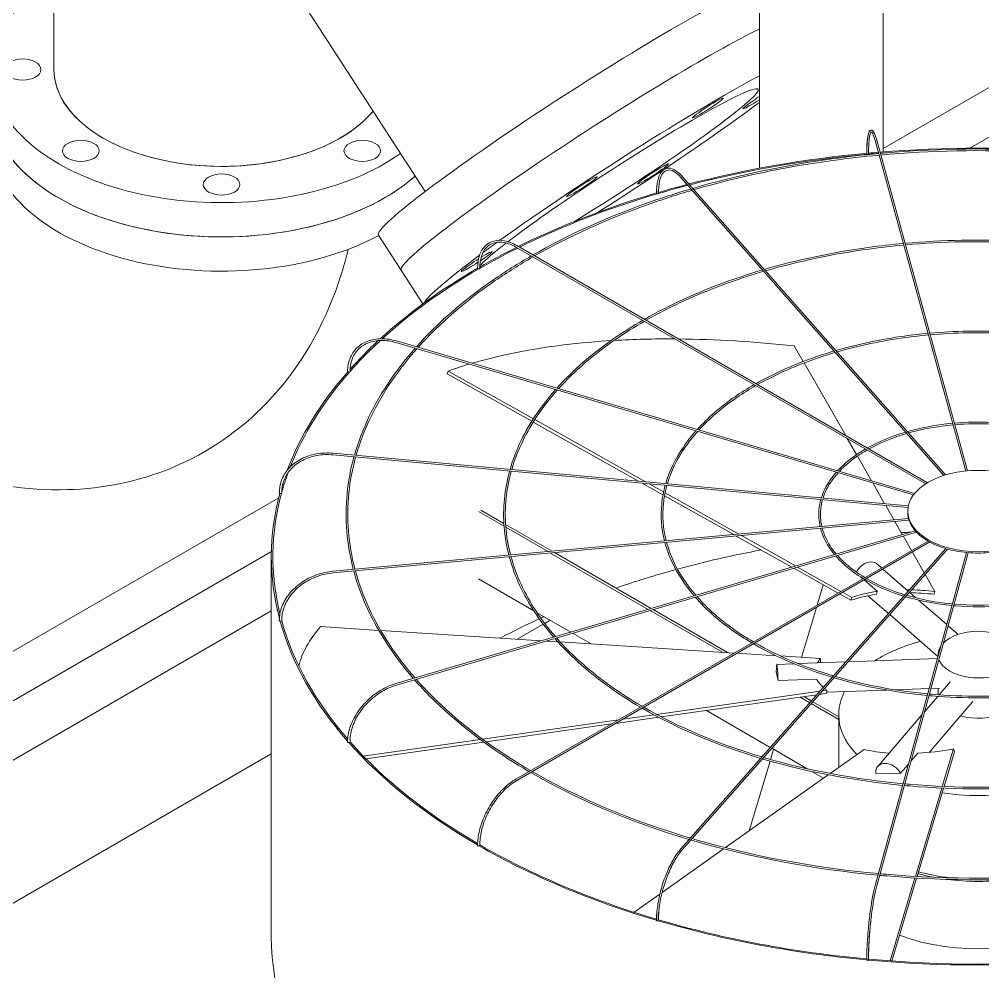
# Model space of a CAD drawing. Header units: millimetres. Extents: x -312439 to 477422, y -331570 to 212570.
# Drawn here: x 349259 to 350688, y 98938 to 100350 of the extents above; entities that cross this region are included whole.
import ezdxf

# ---------------------------------------------------------------- set-up
doc = ezdxf.new("R2010")
doc.units = ezdxf.units.MM

msp = doc.modelspace()

# ---------------------------------------------------------------- linework, layer by layer
at = {"color": 3, "linetype": 'Continuous', "lineweight": 0, "extrusion": (-1.11022e-16, 0.816497, 0.57735)}
for p, q in [((351662.785, 100806.561), (350540.181, 100158.425)), ((351651.91, 100726.76), (350668.294, 100158.869)), ((350528.108, 100170.091), (350662.464, 99680.333)), ((350530.471, 100170.739), (350664.938, 99680.57)), ((350630.063, 99673.672), (350240.113, 100115.529)), ((350632.627, 99674.468), (350241.95, 100117.15)), ((350603.264, 99661.363), (349995.212, 100012.422)), ((349996.437, 100014.543), (350605.628, 99662.827)), ((349817.326, 99870.738), (350584.951, 99644.922)), ((349818.017, 99873.087), (350586.587, 99646.994)), ((350421.41, 99842.742), (350408.199, 99865.802)), ((350484.374, 99732.833), (350422.642, 99840.591)), ((349893.576, 99824.186), (349894.812, 99828.473)), ((349894.812, 99828.473), (350021.136, 99757.67)), ((350018.809, 99753.995), (349893.576, 99824.186)), ((350023.276, 99756.471), (350187.697, 99664.315)), ((350177.081, 99665.286), (350020.948, 99752.796)), ((350500.538, 99704.618), (350486.796, 99728.606)), ((349723.899, 99704.267), (350576.753, 99626.279)), ((349724.122, 99706.706), (350577.21, 99628.697)), ((350522.8, 99665.758), (350501.759, 99702.486)), ((350213.435, 99644.91), (350182.325, 99662.347)), ((350192.941, 99661.376), (350214.328, 99649.389)), ((350542.197, 99631.899), (350524.559, 99662.687)), ((349643.456, 99640.701), (348679.242, 99084.012)), ((350318.4, 99586.079), (350215.694, 99643.644)), ((350216.566, 99648.135), (350326.038, 99586.777)), ((350556, 99607.806), (350543.684, 99629.303)), ((349939.68, 99620.497), (349977.739, 99598.524)), ((349977.468, 99602.68), (349943.144, 99622.497)), ((350576.343, 99618.944), (350576.343, 99620.944)), ((349723.899, 99531.716), (350577.557, 99609.777)), ((350578.28, 99607.383), (349724.122, 99529.276)), ((350048.906, 99561.435), (349980.009, 99601.213)), ((349980.311, 99597.039), (350042.925, 99560.889)), ((350568.384, 99586.188), (350557.339, 99605.469)), ((350587.506, 99591.813), (349817.326, 99365.245)), ((349818.017, 99362.895), (350589.345, 99589.8)), ((350404.318, 99537.923), (350322.173, 99583.964)), ((350329.811, 99584.663), (350410.144, 99539.637)), ((350582.034, 99562.362), (350569.636, 99584.003)), ((349995.212, 99223.561), (350606.55, 99576.517)), ((349996.437, 99221.439), (350609.027, 99575.118)), ((349632.581, 99560.9), (348607.415, 98969.02)), ((349632.501, 98990.52), (349632.501, 99553.409)), ((350046.603, 99558.765), (350191.26, 99475.247)), ((350195.85, 99476.597), (350052.584, 99559.312)), ((350632.769, 99565.377), (350240.113, 99120.453)), ((350635.372, 99564.625), (350241.95, 99118.833)), ((350663.506, 99559.451), (350528.108, 99065.892)), ((350665.985, 99559.228), (350530.471, 99065.244)), ((350600.957, 99529.33), (350583.251, 99560.237)), ((350529.983, 99543.052), (350537.422, 99536.606)), ((350473.015, 99499.42), (350407.305, 99536.249)), ((350413.132, 99537.963), (350477.391, 99501.947)), ((350539.381, 99534.908), (350577.062, 99502.254)), ((350616.681, 99501.883), (350602.243, 99527.086)), ((350021.935, 99473.007), (349939.68, 99520.497)), ((350442.159, 99481.605), (350451.228, 99511.631)), ((350506.785, 99523.2), (350509.751, 99520.629)), ((350511.709, 99518.932), (350531.439, 99501.835)), ((350492.251, 99488.638), (350475.5, 99498.027)), ((350479.877, 99500.553), (350493.487, 99492.925)), ((350578.913, 99500.65), (350588.493, 99492.348)), ((350615.446, 99497.596), (350616.681, 99501.883)), ((350492.251, 99488.638), (350493.487, 99492.925)), ((350517.398, 99495.45), (350547.804, 99469.102)), ((350592.515, 99488.863), (350634.226, 99452.717)), ((348683.626, 98925.02), (349632.501, 99472.853)), ((350076.519, 99441.493), (350026.674, 99470.271)), ((350194.19, 99473.556), (350301.538, 99411.578)), ((350309.326, 99411.082), (350198.779, 99474.906)), ((350418.748, 99404.102), (350441.124, 99478.18)), ((350046.009, 99459.108), (350037.947, 99454.453)), ((350549.655, 99467.497), (350621.259, 99405.447)), ((349791.845, 99444.088), (349705.684, 99449.584)), ((350033.043, 99428.704), (349794.788, 99443.9)), ((350035.81, 99453.219), (349997.297, 99430.984)), ((350106.821, 99423.998), (350079.448, 99439.802)), ((350636.278, 99450.939), (350651.214, 99437.995)), ((350057.421, 99427.149), (350040.176, 99428.249)), ((350318.946, 99410.468), (350060.941, 99426.924)), ((350380.98, 99406.511), (350323.357, 99410.187)), ((350447.092, 99402.295), (350387.623, 99406.088)), ((350413.525, 99394.896), (350484.642, 99397.532)), ((350447.187, 99397.627), (350447.092, 99402.295)), ((350488.019, 99397.657), (350620.468, 99402.566)), ((350621.373, 99408.083), (350621.373, 99405.866)), ((350384.136, 99369.803), (350381.504, 99382.81)), ((350382.096, 99393.731), (350407.573, 99394.676)), ((350441.365, 99371.924), (350384.136, 99369.803)), ((350622.906, 99348.572), (350639.252, 99367.644)), ((350203.945, 99319.517), (350446.185, 99353.956)), ((350449.921, 99354.487), (350456.575, 99355.433)), ((350456.67, 99350.766), (350456.575, 99355.433)), ((350456.64, 99352.249), (350545.536, 99355.543)), ((350557.794, 99355.998), (350608.206, 99357.866)), ((350610.772, 99357.961), (350623.692, 99358.44)), ((350621.373, 99358.354), (350621.373, 99348.684)), ((350441.461, 99348.604), (350210.932, 99315.83)), ((350416.708, 99345.085), (350431.049, 99336.805)), ((350433.387, 99339.455), (350422.267, 99345.875)), ((350456.67, 99350.766), (350445.197, 99349.135)), ((350601.271, 99323.328), (350620.926, 99346.261)), ((350372.585, 99270.559), (350277.726, 99325.326)), ((350433.213, 99335.556), (350474.095, 99311.952)), ((350474.095, 99315.952), (350435.552, 99338.206)), ((350607.982, 99263.214), (350672.824, 99338.871)), ((349945.746, 99282.81), (350147.52, 99311.496)), ((350206.779, 99315.24), (350143.264, 99306.21)), ((350154.019, 99312.42), (350199.855, 99318.936)), ((350474.095, 99241.084), (350474.095, 99318.846)), ((350531.893, 99242.378), (350597.535, 99318.969)), ((350136.764, 99305.286), (349951.132, 99278.895)), ((349768.91, 99257.669), (349942.284, 99282.318)), ((349947.637, 99278.398), (349772.942, 99253.562)), ((350372.999, 99252.645), (350377.546, 99267.695)), ((350427.359, 99238.936), (350374.749, 99269.31)), ((350511.68, 99267.706), (350461.187, 99231.94)), ((350627.719, 99212.746), (350644.357, 99268.232)), ((350645.688, 99264.04), (350644.357, 99268.232)), ((349632.501, 99260.853), (348867.223, 98819.02)), ((350581.242, 99250.318), (350591.195, 99261.931)), ((350645.688, 99264.04), (350630.274, 99212.637)), ((350341.039, 99146.836), (350372.291, 99250.299)), ((350565.762, 99232.256), (350577.506, 99245.959)), ((350458.415, 99229.977), (350305.954, 99121.983)), ((350451.437, 99225.034), (350434.374, 99234.886)), ((350528.935, 99232.11), (350565.762, 99232.256)), ((350587.733, 99079.4), (350626.993, 99210.326)), ((350629.548, 99210.215), (350590.277, 99079.255)), ((350303.326, 99120.122), (350212.205, 99055.578)), ((350550.154, 98954.078), (350587.01, 99076.988)), ((350589.554, 99076.842), (350552.687, 98953.895)), ((350208.88, 99053.223), (350170.642, 99026.138))]:
    msp.add_line(p, q, dxfattribs=at)
at = {"color": 7, "linetype": 'Continuous', "lineweight": 0, "extrusion": (-1.11022e-16, 0.816497, 0.57735)}
for p, q in [((350356.469, 100690.608), (350356.469, 100129.146)), ((350540.181, 100584.542), (350540.181, 100153.411))]:
    msp.add_line(p, q, dxfattribs=at)
at = {"color": 4, "linetype": 'Continuous', "lineweight": 0, "extrusion": (-1.11022e-16, 0.816497, 0.57735)}
for p, q in [((349860.602, 100094.532), (349521.933, 100618.202)), ((349310.146, 100495.927), (349310.146, 100275.479)), ((349857.396, 99928.086), (349791.501, 100029.977))]:
    msp.add_line(p, q, dxfattribs=at)
at = {"color": 4, "linetype": 'Continuous', "lineweight": 0}
for centre, major_axis, ratio, start_param, end_param in [((349558.769, 100275.479), (341.704, 0), 0.57735027, 2.38561113, 5.60107621), ((350078.429, 100215.54), (286.928, 185.563), 0.07116237, 0.20769007, 3.14159265), ((350112.131, 100163.429), (286.928, 185.563), 0.07116237, 0.50755993, 3.14159265), ((349558.769, 100275.479), (248.623, 0), 0.57735027, 3.14159265, 5.84008023), ((349558.769, 100275.479), (-248.623, 0), 0.57735027, 0, 0.78539816), ((350145.832, 100111.318), (286.928, 185.563), 0.07116237, 0.70159642, 2.17712737), ((350145.832, 100111.318), (-208.769, -135.015), 0.07116237, 1.21538405, 5.55617867), ((350145.832, 100111.318), (286.928, 185.563), 0.07116237, 4.5629585, 5.48960923), ((350354.544, 100231.818), (22.831, 14.765), 0.07116237, 2.52431455, 4.75069786), ((350354.544, 100231.818), (22.831, 14.765), 0.07116237, 1.44050779, 2.52431455), ((349558.769, 100224.679), (-341.704, 0), 0.57735027, 0, 2.35619449), ((349558.769, 100224.679), (341.704, 0), 0.57735027, 3.14159265, 5.70919437), ((349558.769, 100275.479), (-248.623, 0), 0.57735027, 0.78539816, 2.69848758), ((349558.769, 100173.879), (341.704, 0), 0.57735027, 3.14159265, 5.46269578), ((350145.832, 100111.318), (286.928, 185.563), 0.07116237, 2.19392802, 2.29271191), ((350145.832, 100111.318), (286.928, 185.563), 0.07116237, 2.31659623, 3.02135051), ((350145.832, 100111.318), (-208.769, -135.015), 0.07116237, 5.6659072, 6.01803851), ((349937.12, 99990.818), (22.831, 14.765), 0.07116237, 4.9089578, 7.51268852), ((349937.12, 99990.818), (22.831, 14.765), 0.07116237, 2.52431455, 4.74795498), ((349937.12, 99990.818), (22.831, 14.765), 0.07116237, 1.40406958, 2.52431455)]:
    msp.add_ellipse(centre, major_axis=major_axis, ratio=ratio, start_param=start_param, end_param=end_param, dxfattribs=at)
for centre, major_axis, ratio in [((349263.605, 100275.479), (27.189, 0), 0.57735027), ((350279.99, 100218.478), (22.831, 14.765), 0.07116237), ((349350.057, 100154.979), (27.189, 0), 0.57735027), ((349767.481, 100154.979), (27.189, 0), 0.57735027), ((350198.55, 100120.75), (22.831, 14.765), 0.07116237), ((349558.769, 100105.066), (27.189, 0), 0.57735027), ((350093.114, 100101.885), (22.831, 14.765), 0.07116237)]:
    msp.add_ellipse(centre, major_axis=major_axis, ratio=ratio, dxfattribs=at)
at = {"color": 3, "linetype": 'Continuous', "lineweight": 0}
for centre, major_axis, ratio, start_param, end_param in [((350681.269, 99553.409), (-1048.768, 0), 0.57735027, 4.57359934, 4.85199434), ((350681.269, 99553.409), (-1046.319, 0), 0.57735027, 4.79833842, 4.85195343), ((350681.269, 99553.409), (-1048.768, 0), 0.57735027, 4.87097639, 5.13416564), ((350681.269, 99553.409), (-1046.319, 0), 0.57735027, 4.87108521, 5.13404975), ((350516.868, 100150.861), (1.225, 0), 0.57735027, 3.14159265, 3.70729107), ((350517.06, 100150.163), (1.225, 0.004), 0.56474576, 3.29698969, 4.86778602), ((350517.06, 100150.163), (1.225, 0.004), 0.56474576, 4.86778602, 6.28318531), ((350681.269, 99553.409), (-1048.768, 0), 0.57735027, 4.85438672, 4.86842813), ((350681.269, 99553.409), (-1046.319, 0), 0.57735027, 4.85435141, 4.86879705), ((349558.769, 100224.679), (-341.704, 0), 0.57735027, 2.35619449, 2.56760171), ((350681.269, 99553.409), (-1048.768, 0), 0.57735027, 5.13694439, 5.18189128), ((350681.269, 99553.409), (-1046.319, 0), 0.57735027, 5.13683502, 5.18307763), ((350681.269, 99553.409), (-1048.768, 0), 0.57735027, 5.18510484, 5.42093263), ((350681.269, 99553.409), (-1046.319, 0), 0.57735027, 5.18527527, 5.42075236), ((350204.983, 100092.354), (1.225, 0), 0.57735027, 3.14159265, 4.134446), ((350205.539, 100091.724), (1.225, 0.01), 0.56597275, 3.60793822, 5.17873454), ((350205.539, 100091.724), (1.225, 0.01), 0.56597275, 5.17873454, 6.28318531), ((350681.269, 99553.409), (-1046.319, 0), 0.57735027, 5.42407254, 5.49730565), ((350681.269, 99553.409), (-1048.768, 0), 0.57735027, 5.42424502, 5.49496708), ((350145.832, 100111.318), (-208.769, -135.015), 0.07116237, 5.57496987, 5.6659072), ((350681.269, 99553.409), (-1048.768, 0), 0.57735027, 5.49938311, 5.72060344), ((350681.269, 99553.409), (-1046.319, 0), 0.57735027, 5.49937067, 5.71908805), ((349939.678, 99981.066), (1.225, 0), 0.57735027, 3.14159265, 4.45055499), ((349940.544, 99980.566), (1.225, 0.016), 0.56830663, 3.91933875, 5.49013508), ((349940.544, 99980.566), (1.225, 0.016), 0.56830663, 5.49013508, 6.28318531), ((350681.269, 99553.409), (-1046.319, 0), 0.57735027, 5.72402786, 5.81143896), ((350681.269, 99553.409), (-1048.768, 0), 0.57735027, 5.72583618, 5.80677108), ((350682.504, 99386.984), (-971.388, 279.904), 0.41303809, 5.42335715, 5.70815224), ((350682.504, 99386.984), (-971.388, 279.904), 0.41303809, 5.31032739, 5.41762277), ((350682.504, 99386.984), (-971.388, 279.904), 0.41303809, 5.11506512, 5.30461302), ((350681.269, 99553.409), (-1048.768, 0), 0.57735027, 5.81359811, 6.07011802), ((350681.269, 99553.409), (-1046.319, 0), 0.57735027, 5.81336511, 6.06128621), ((349746.922, 99827.892), (1.225, 0), 0.57735027, 3.14159265, 4.76471425), ((349748.013, 99827.571), (1.225, 0.021), 0.57151893, 4.23145457, 5.8022509), ((349748.013, 99827.571), (1.225, 0.021), 0.57151893, 5.8022509, 6.28318531), ((350682.504, 99386.984), (-971.388, 279.904), 0.41303809, 5.71506764, 5.76687966), ((350681.269, 99553.409), (-1046.319, 0), 0.57735027, 6.07532621, 6.12502314), ((350681.269, 99553.409), (-1048.768, 0), 0.57735027, 6.12772105, 6.43448057), ((350681.269, 99553.409), (-1046.319, 0), 0.57735027, 6.1272654, 6.42392093), ((349645.584, 99647.825), (1.225, 0), 0.57735027, 3.14159265, 5.07887352), ((349646.794, 99647.715), (1.225, 0.023), 0.57529521, 4.54449158, 6.11528791), ((349646.794, 99647.715), (1.225, 0.023), 0.57529521, 6.11528791, 6.28318531), ((350680.836, 99618.944), (-104.492, 0), 0.57735027, 0, 0.1535113), ((350680.836, 99618.944), (-104.492, 0), 0.57735027, 0.16064797, 0.46767057), ((350681.269, 98988.52), (1046.319, 0), 0.57735027, 1.66704137, 1.68043487), ((350680.836, 99618.944), (-104.492, 0), 0.57735027, 0.47480723, 0.78182983), ((350680.836, 99618.944), (-104.492, 0), 0.57735027, 0.7889665, 1.0959891), ((350681.269, 98988.52), (1046.319, 0), 0.57735027, 1.88378363, 2.01152702), ((350680.836, 99618.944), (-104.492, 0), 0.57735027, 1.10312576, 1.41014836), ((350680.836, 99618.944), (-104.492, 0), 0.57735027, 1.41728503, 1.72430763), ((350515.505, 99526.345), (-14.478, -16.707), 0.67950023, 3.14159265, 5.02860292), ((350681.269, 98988.52), (1046.319, 0), 0.57735027, 2.01409491, 2.11046953), ((350681.269, 99382.697), (-233.097, 67.167), 0.41303809, 5.53223376, 5.76687966), ((350682.504, 99386.984), (233.097, -67.167), 0.41303809, 2.38836611, 2.62528701), ((350682.504, 99386.984), (233.097, -67.167), 0.41303809, 2.14647482, 2.1667574), ((350681.269, 99382.697), (-233.097, 67.167), 0.41303809, 5.11506512, 5.27837519), ((350682.504, 99386.984), (233.097, -67.167), 0.41303809, 1.97347247, 2.1313259), ((349645.584, 99458.492), (1.225, 0), 0.57735027, 3.14159265, 5.39303278), ((350681.269, 99553.409), (-1048.768, 0), 0.57735027, 0.1585854, 0.46892864), ((349646.794, 99458.602), (1.225, 0.023), 0.57926583, 4.8585762, 6.28318531), ((350681.269, 99553.409), (-1046.319, 0), 0.57735027, 0.15790655, 0.46457773), ((350681.269, 98988.52), (1046.319, 0), 0.57735027, 2.24276735, 2.31574628), ((350681.269, 98988.52), (1046.319, 0), 0.57735027, 2.23436866, 2.24000128), ((350681.174, 99387.364), (-1010.701, -20.593), 0.30331876, 6.01219977, 6.20271663), ((350681.269, 99408.083), (-59.895, 0), 0.57735027, 3.69756416, 5.76575409), ((350681.269, 99318.846), (-207.174, 0), 0.57735027, 5.13902547, 5.54737639), ((350681.269, 99408.083), (-59.895, 0), 0.57735027, 5.91432374, 6.33788761), ((350681.174, 99387.364), (-242.531, -4.942), 0.30331876, 6.01219977, 6.09914028), ((350681.269, 99382.697), (-242.531, -4.942), 0.30331876, 6.01219977, 6.0333648), ((350681.269, 99408.083), (-59.895, 0), 0.57735027, 0.20327195, 0.78539816), ((350681.269, 99408.083), (-59.895, 0), 0.57735027, 0.78539816, 2.89978042), ((350382.915, 99371.639), (-0.819, 22.092), 0.05230802, 4.627231, 7.32191967), ((350681.174, 99387.364), (-242.531, -4.942), 0.30331876, 0.14390811, 0.31767721), ((350681.174, 99387.364), (-242.531, -4.942), 0.30331876, 0.34103276, 0.38082901), ((350681.269, 99318.846), (-207.174, 0), 0.57735027, 5.99169836, 6.79713651), ((350681.269, 99348.461), (-59.895, 0), 0.57735027, 1.1079301, 2.23846982), ((349746.922, 99278.425), (1.225, 0), 0.57735027, 3.14159265, 5.70719205), ((350681.269, 99553.409), (-1048.768, 0), 0.57735027, 0.4725868, 0.78374969), ((349748.013, 99278.746), (1.225, 0.021), 0.58304212, 5.17373692, 6.28318531), ((350681.269, 99553.409), (-1046.319, 0), 0.57735027, 0.47175253, 0.78145685), ((350679.938, 99386.889), (-231.216, -73.381), 0.44048996, 0.62708313, 0.83556185), ((350679.938, 99386.889), (-231.216, -73.381), 0.44048996, 1.04197677, 1.27889767), ((350548.679, 99227.991), (16.786, -14.386), 0.73180825, 1.0914656, 3.78615427), ((350681.269, 99318.846), (-207.174, 0), 0.57735027, 1.30817895, 1.9425337), ((349939.678, 99125.251), (1.225, 0), 0.57735027, 3.14159265, 6.02135132), ((350681.269, 99553.409), (-1048.768, 0), 0.57735027, 0.78656596, 1.09808088), ((349940.544, 99125.751), (1.225, 0.017), 0.58625442, 5.48989346, 6.28318531), ((350681.269, 99553.409), (-1046.319, 0), 0.57735027, 0.78587838, 1.09689941), ((350681.269, 99194.341), (-212.072, 0), 0.57735027, 1.13383327, 1.25213937), ((350681.269, 99194.341), (-207.174, 0), 0.57735027, 1.12739667, 1.36460952), ((350681.269, 99194.341), (-212.072, 0), 0.57735027, 1.3476903, 1.79509044), ((350204.983, 99013.963), (-1.225, 0), 0.57735027, 0, 3.14159265), ((350681.269, 99553.409), (-1048.768, 0), 0.57735027, 1.10054445, 1.41220862), ((350205.539, 99014.593), (-1.225, -0.011), 0.58858829, 2.66526492, 3.14159265), ((350681.269, 99553.409), (-1046.319, 0), 0.57735027, 1.10010535, 1.41183726), ((350681.269, 99094.341), (-212.072, 0), 0.57735027, 0.98594125, 2.34464399), ((350681.269, 98990.52), (-1048.768, 0), 0.57735027, 0, 3.14159265), ((350516.868, 98955.456), (-1.225, 0), 0.57735027, 0, 3.14159265), ((350681.269, 99553.409), (-1048.768, 0), 0.57735027, 1.41453598, 1.72626058), ((350517.06, 98956.154), (-1.225, -0.004), 0.58981528, 2.98275574, 3.14159265), ((350681.269, 99553.409), (-1046.319, 0), 0.57735027, 1.41438895, 1.72636573)]:
    msp.add_ellipse(centre, major_axis=major_axis, ratio=ratio, start_param=start_param, end_param=end_param, dxfattribs=at)
msp.add_ellipse((350680.836, 99620.944), major_axis=(-104.492, 0), ratio=0.57735027, dxfattribs=at)
for points, knots in [([(350515.643, 100150.861), (350515.643, 100157.675), (350515.85, 100163.741), (350516.661, 100173.815), (350517.258, 100177.811), (350518.865, 100183.498), (350519.767, 100185.559), (350522.908, 100186.02), (350523.901, 100185.43), (350526.106, 100183.089), (350527.335, 100180.471), (350529.253, 100174.945), (350529.863, 100172.955), (350530.471, 100170.739)], [4.71238898, 4.71238898, 4.71238898, 4.71238898, 5.02654825, 5.02654825, 5.34070751, 5.34070751, 5.65486678, 5.65486678, 5.82360284, 5.82360284, 6.1377621, 6.1377621, 6.28318531, 6.28318531, 6.28318531, 6.28318531]), ([(350528.108, 100170.091), (350526.835, 100174.731), (350525.559, 100178.297), (350523.334, 100182.619), (350522.337, 100183.218), (350522.231, 100183.218), (350521.412, 100182.624), (350520.003, 100177.966), (350519.426, 100174.566), (350518.584, 100165.593), (350518.335, 100159.873), (350518.283, 100152.321), (350518.281, 100151.253), (350518.284, 100150.166)], [0, 0, 0, 0, 0.31526689, 0.31526689, 0.60947257, 0.60947257, 0.92674061, 0.92674061, 1.22083726, 1.22083726, 1.53563039, 1.53563039, 1.5863402, 1.5863402, 1.5863402, 1.5863402]), ([(350517.17, 100175.402), (350517.134, 100175.159), (350517.098, 100174.912), (350516.491, 100170.565), (350516.114, 100165.352), (350515.861, 100156.403), (350515.825, 100153.362), (350515.835, 100150.162)], [7.384497053, 7.384497053, 7.384497053, 7.384497053, 7.403952931, 7.403952931, 7.721220971, 7.721220971, 7.869487909, 7.869487909, 7.869487909, 7.869487909]), ([(350825.846, 100151.22), (350804.601, 100153.142), (350783.242, 100154.641), (350686.541, 100159.485), (350610.476, 100157.972), (350535.825, 100151.22)], [3.771589677, 3.771589677, 3.771589677, 3.771589677, 3.840445898, 3.840445898, 4.082391957, 4.082391957, 4.082391957, 4.082391957]), ([(350825.188, 100148.82), (350804.396, 100150.695), (350783.495, 100152.165), (350687.243, 100157.036), (350611.154, 100155.553), (350536.484, 100148.82)], [3.7720633, 3.7720633, 3.7720633, 3.7720633, 3.839550132, 3.839550132, 4.081918334, 4.081918334, 4.081918334, 4.081918334]), ([(350533.347, 100150.994), (350510.05, 100148.85), (350486.893, 100146.198), (350392.525, 100133.233), (350323.115, 100118.553), (350257.61, 100099.405)], [4.085069591, 4.085069591, 4.085069591, 4.085069591, 4.160608173, 4.160608173, 4.395665913, 4.395665913, 4.395665913, 4.395665913]), ([(350534.005, 100148.595), (350510.974, 100146.481), (350488.08, 100143.871), (350394.093, 100131.028), (350324.798, 100116.43), (350259.401, 100097.376)], [4.084600117, 4.084600117, 4.084600117, 4.084600117, 4.159387709, 4.159387709, 4.39434399, 4.39434399, 4.39434399, 4.39434399]), ([(350203.758, 100092.354), (350203.758, 100099.215), (350204.36, 100105.41), (350206.746, 100115.911), (350208.524, 100120.223), (350213.247, 100126.562), (350216.242, 100128.585), (350222.802, 100129.724), (350226.24, 100129.031), (350233.492, 100125.35), (350237.35, 100122.206), (350241.446, 100117.716), (350241.698, 100117.435), (350241.95, 100117.15)], [4.71238898, 4.71238898, 4.71238898, 4.71238898, 5.02654825, 5.02654825, 5.34070751, 5.34070751, 5.65486678, 5.65486678, 5.94845155, 5.94845155, 6.26261081, 6.26261081, 6.28318531, 6.28318531, 6.28318531, 6.28318531]), ([(350240.113, 100115.529), (350236.457, 100119.672), (350232.825, 100122.734), (350226.094, 100126.422), (350223.031, 100127.047), (350217.666, 100126.107), (350215.278, 100124.532), (350211.17, 100118.938), (350209.504, 100114.919), (350207.296, 100104.908), (350206.736, 100098.945), (350206.761, 100092.119), (350206.762, 100091.927), (350206.764, 100091.734)], [0, 0, 0, 0, 0.31464476, 0.31464476, 0.6289116, 0.6289116, 0.94617964, 0.94617964, 1.26344768, 1.26344768, 1.5772832, 1.5772832, 1.5863402, 1.5863402, 1.5863402, 1.5863402]), ([(350255.015, 100098.643), (350232.198, 100091.922), (350209.858, 100084.66), (350127.467, 100055.247), (350071.152, 100029.604), (350020.574, 100000.608)], [4.398772282, 4.398772282, 4.398772282, 4.398772282, 4.480777933, 4.480777933, 4.708868502, 4.708868502, 4.708868502, 4.708868502]), ([(350256.804, 100096.616), (350234.083, 100089.945), (350211.835, 100082.737), (350129.679, 100053.51), (350073.494, 100028.014), (350023.029, 99999.19)], [4.39745622, 4.39745622, 4.39745622, 4.39745622, 4.479217897, 4.479217897, 4.707006068, 4.707006068, 4.707006068, 4.707006068]), ([(350204.351, 100095.772), (350204.329, 100094.955), (350204.315, 100094.128), (350204.309, 100092.771), (350204.31, 100092.247), (350204.314, 100091.721)], [7.8059806913, 7.8059806913, 7.8059806913, 7.8059806913, 7.8451401512, 7.8451401512, 7.8694167814, 7.8694167814, 7.8694167814, 7.8694167814]), ([(349938.453, 99981.066), (349938.453, 99987.967), (349939.398, 99994.347), (349943.132, 100005.461), (349945.925, 100010.196), (349953.119, 100017.476), (349957.512, 100020.02), (349967.382, 100022.625), (349972.848, 100022.693), (349984.306, 100020.418), (349990.302, 100018.066), (349996.331, 100014.604), (349996.384, 100014.574), (349996.437, 100014.543)], [3.14159265, 3.14159265, 3.14159265, 3.14159265, 3.45575192, 3.45575192, 3.76991118, 3.76991118, 4.08269654, 4.08269654, 4.39544819, 4.39544819, 4.70960746, 4.70960746, 4.71238898, 4.71238898, 4.71238898, 4.71238898]), ([(349995.212, 100012.422), (349989.462, 100015.742), (349983.737, 100017.983), (349972.939, 100020.123), (349967.874, 100020.024), (349958.87, 100017.57), (349954.924, 100015.221), (349948.434, 100008.447), (349945.891, 100004.014), (349942.511, 99993.425), (349941.679, 99987.276), (349941.768, 99980.583)], [1.57079633, 1.57079633, 1.57079633, 1.57079633, 1.88806437, 1.88806437, 2.20533241, 2.20533241, 2.52260045, 2.52260045, 2.83986849, 2.83986849, 3.15713653, 3.15713653, 3.15713653, 3.15713653]), ([(350569.914, 100017.699), (350552.454, 100016.089), (350535.1, 100014.098), (350464.548, 100004.397), (350412.69, 99993.441), (350363.728, 99979.161)], [4.085383912, 4.085383912, 4.085383912, 4.085383912, 4.160809561, 4.160809561, 4.394762921, 4.394762921, 4.394762921, 4.394762921]), ([(350570.572, 100015.3), (350553.378, 100013.72), (350536.286, 100011.772), (350466.117, 100002.192), (350414.373, 99991.317), (350365.52, 99977.131)], [4.084758769, 4.084758769, 4.084758769, 4.084758769, 4.159183124, 4.159183124, 4.392998475, 4.392998475, 4.392998475, 4.392998475]), ([(350789.279, 100017.925), (350773.431, 100019.353), (350757.498, 100020.468), (350685.183, 100024.084), (350628.262, 100022.959), (350572.392, 100017.925)], [3.772165081, 3.772165081, 3.772165081, 3.772165081, 3.840593344, 3.840593344, 4.081816553, 4.081816553, 4.081816553, 4.081816553]), ([(350788.621, 100015.525), (350773.226, 100016.906), (350757.75, 100017.992), (350685.884, 100021.635), (350628.94, 100020.54), (350573.05, 100015.525)], [3.772797592, 3.772797592, 3.772797592, 3.772797592, 3.839399606, 3.839399606, 4.081184042, 4.081184042, 4.081184042, 4.081184042]), ([(350018.121, 99999.196), (349998.586, 99987.914), (349979.914, 99976.132), (349917.83, 99933.299), (349879.353, 99899.853), (349847.682, 99864.361)], [4.712563603, 4.712563603, 4.712563603, 4.712563603, 4.800982872, 4.800982872, 5.022068239, 5.022068239, 5.022068239, 5.022068239]), ([(350020.571, 99997.781), (350001.081, 99986.566), (349982.45, 99974.855), (349920.408, 99932.222), (349881.942, 99898.917), (349850.284, 99863.595)], [4.710711416, 4.710711416, 4.710711416, 4.710711416, 4.799012884, 4.799012884, 5.020261931, 5.020261931, 5.020261931, 5.020261931]), ([(350361.133, 99978.4), (350343.98, 99973.346), (350327.186, 99967.884), (350265.623, 99945.894), (350223.614, 99926.785), (350185.847, 99905.187)], [4.398901247, 4.398901247, 4.398901247, 4.398901247, 4.481035777, 4.481035777, 4.70761983, 4.70761983, 4.70761983, 4.70761983]), ([(350362.922, 99976.373), (350345.864, 99971.369), (350329.162, 99965.961), (350267.835, 99944.157), (350225.957, 99925.195), (350188.304, 99903.769)], [4.397147207, 4.397147207, 4.397147207, 4.397147207, 4.478956818, 4.478956818, 4.705132161, 4.705132161, 4.705132161, 4.705132161]), ([(350183.392, 99903.776), (350168.669, 99895.273), (350154.598, 99886.391), (350108.239, 99854.386), (350079.572, 99829.503), (350055.922, 99803.102)], [4.712541759, 4.712541759, 4.712541759, 4.712541759, 4.801308866, 4.801308866, 5.020482203, 5.020482203, 5.020482203, 5.020482203]), ([(350185.843, 99902.361), (350171.163, 99893.925), (350157.134, 99885.114), (350110.818, 99853.31), (350082.164, 99828.567), (350058.526, 99802.336)], [4.710072273, 4.710072273, 4.710072273, 4.710072273, 4.798683598, 4.798683598, 5.018063384, 5.018063384, 5.018063384, 5.018063384]), ([(350606.469, 99884.449), (350594.851, 99883.373), (350583.303, 99882.045), (350536.56, 99875.605), (350502.242, 99868.37), (350469.815, 99858.953)], [4.086037534, 4.086037534, 4.086037534, 4.086037534, 4.161210359, 4.161210359, 4.393038284, 4.393038284, 4.393038284, 4.393038284]), ([(350607.127, 99882.049), (350595.775, 99881.004), (350584.489, 99879.718), (350538.129, 99873.4), (350503.926, 99866.246), (350471.607, 99856.922)], [4.08510236, 4.08510236, 4.08510236, 4.08510236, 4.158773218, 4.158773218, 4.390386282, 4.390386282, 4.390386282, 4.390386282]), ([(350752.725, 99884.674), (350742.269, 99885.609), (350731.758, 99886.341), (350683.821, 99888.73), (350646.04, 99887.992), (350608.947, 99884.674)], [3.773286698, 3.773286698, 3.773286698, 3.773286698, 3.840886477, 3.840886477, 4.080694936, 4.080694936, 4.080694936, 4.080694936]), ([(350752.066, 99882.274), (350742.063, 99883.163), (350732.011, 99883.865), (350684.522, 99886.281), (350646.718, 99885.572), (350609.605, 99882.274)], [3.774238416, 3.774238416, 3.774238416, 3.774238416, 3.839097695, 3.839097695, 4.079743218, 4.079743218, 4.079743218, 4.079743218]), ([(349745.697, 99827.892), (349745.697, 99834.822), (349746.895, 99841.42), (349751.597, 99853.297), (349755.101, 99858.572), (349764.064, 99867.239), (349769.517, 99870.63), (349781.801, 99875.194), (349788.628, 99876.37), (349802.98, 99876.421), (349810.504, 99875.297), (349818.017, 99873.087)], [4.71238898, 4.71238898, 4.71238898, 4.71238898, 5.02654825, 5.02654825, 5.34070751, 5.34070751, 5.65486678, 5.65486678, 5.96902604, 5.96902604, 6.28318531, 6.28318531, 6.28318531, 6.28318531]), ([(349817.326, 99870.738), (349810.063, 99872.874), (349802.814, 99873.941), (349789.077, 99873.849), (349782.592, 99872.69), (349771.024, 99868.29), (349765.942, 99865.052), (349757.644, 99856.819), (349754.428, 99851.825), (349750.168, 99840.533), (349749.126, 99834.236), (349749.238, 99827.592)], [0, 0, 0, 0, 0.31726804, 0.31726804, 0.63453608, 0.63453608, 0.95180412, 0.95180412, 1.26907216, 1.26907216, 1.5863402, 1.5863402, 1.5863402, 1.5863402]), ([(349845.885, 99862.336), (349832.397, 99847.064), (349820.164, 99831.419), (349784.608, 99779.51), (349766.656, 99742.004), (349755.807, 99703.809)], [5.026267439, 5.026267439, 5.026267439, 5.026267439, 5.121193451, 5.121193451, 5.33524268, 5.33524268, 5.33524268, 5.33524268]), ([(349848.48, 99861.573), (349835.095, 99846.482), (349822.945, 99831.03), (349787.259, 99779.294), (349769.193, 99741.772), (349758.289, 99703.582)], [5.024480731, 5.024480731, 5.024480731, 5.024480731, 5.118801023, 5.118801023, 5.334410373, 5.334410373, 5.334410373, 5.334410373]), ([(350467.218, 99858.193), (350455.741, 99854.808), (350444.503, 99851.15), (350403.763, 99836.581), (350376.047, 99823.998), (350351.082, 99809.789)], [4.399235311, 4.399235311, 4.399235311, 4.399235311, 4.481549286, 4.481549286, 4.705249353, 4.705249353, 4.705249353, 4.705249353]), ([(350469.007, 99856.166), (350457.625, 99852.831), (350446.48, 99849.227), (350405.976, 99834.844), (350378.393, 99822.407), (350353.543, 99808.368)], [4.396606667, 4.396606667, 4.396606667, 4.396606667, 4.478434088, 4.478434088, 4.701505316, 4.701505316, 4.701505316, 4.701505316]), ([(350054.121, 99801.078), (350043.926, 99789.539), (350034.683, 99777.716), (350008.153, 99738.939), (349994.778, 99711.079), (349986.62, 99682.703)], [5.026073872, 5.026073872, 5.026073872, 5.026073872, 5.121589201, 5.121589201, 5.333322518, 5.333322518, 5.333322518, 5.333322518]), ([(350056.717, 99800.315), (350046.623, 99788.957), (350037.464, 99777.327), (350010.806, 99738.724), (349997.317, 99710.847), (349989.104, 99682.475)], [5.023689806, 5.023689806, 5.023689806, 5.023689806, 5.118400985, 5.118400985, 5.332193335, 5.332193335, 5.332193335, 5.332193335]), ([(350348.624, 99808.38), (350338.726, 99802.662), (350329.269, 99796.689), (350298.631, 99775.509), (350279.766, 99759.176), (350264.132, 99741.852)], [4.712617693, 4.712617693, 4.712617693, 4.712617693, 4.801958432, 4.801958432, 5.017472679, 5.017472679, 5.017472679, 5.017472679]), ([(350351.076, 99806.964), (350341.221, 99801.314), (350331.805, 99795.412), (350301.214, 99774.433), (350282.362, 99758.24), (350266.742, 99741.084)], [4.708914423, 4.708914423, 4.708914423, 4.708914423, 4.798024648, 4.798024648, 5.013814843, 5.013814843, 5.013814843, 5.013814843]), ([(350716.17, 99751.422), (350711.107, 99751.865), (350706.019, 99752.213), (350682.46, 99753.375), (350663.818, 99753.025), (350645.502, 99751.422)], [3.776630452, 3.776630452, 3.776630452, 3.776630452, 3.841752063, 3.841752063, 4.077351182, 4.077351182, 4.077351182, 4.077351182]), ([(350262.326, 99739.83), (350255.435, 99732.035), (350249.193, 99724.045), (350231.688, 99698.4), (350222.886, 99680.17), (350217.426, 99661.597)], [5.025838542, 5.025838542, 5.025838542, 5.025838542, 5.122377625, 5.122377625, 5.329668134, 5.329668134, 5.329668134, 5.329668134]), ([(350264.923, 99739.066), (350258.133, 99731.453), (350251.975, 99723.656), (350234.345, 99698.185), (350225.43, 99679.938), (350219.913, 99661.37)], [5.022258505, 5.022258505, 5.022258505, 5.022258505, 5.117600339, 5.117600339, 5.327918781, 5.327918781, 5.327918781, 5.327918781]), ([(350643.023, 99751.198), (350637.248, 99750.656), (350631.507, 99749.991), (350608.572, 99746.815), (350591.794, 99743.299), (350575.903, 99738.743)], [4.08798608, 4.08798608, 4.08798608, 4.08798608, 4.162397179, 4.162397179, 4.387898946, 4.387898946, 4.387898946, 4.387898946]), ([(350643.681, 99748.799), (350638.171, 99748.289), (350632.693, 99747.664), (350610.142, 99744.608), (350593.481, 99741.172), (350577.699, 99736.708)], [4.086130867, 4.086130867, 4.086130867, 4.086130867, 4.157537531, 4.157537531, 4.382563309, 4.382563309, 4.382563309, 4.382563309]), ([(350715.511, 99749.021), (350710.902, 99749.419), (350706.272, 99749.737), (350683.162, 99750.925), (350664.497, 99750.604), (350646.16, 99749.021)], [3.778551419, 3.778551419, 3.778551419, 3.778551419, 3.838185012, 3.838185012, 4.075430215, 4.075430215, 4.075430215, 4.075430215]), ([(350573.304, 99737.986), (350567.502, 99736.271), (350561.822, 99734.417), (350541.903, 99727.269), (350528.48, 99721.21), (350516.322, 99714.388)], [4.400230759, 4.400230759, 4.400230759, 4.400230759, 4.483072665, 4.483072665, 4.698193224, 4.698193224, 4.698193224, 4.698193224]), ([(350575.093, 99735.959), (350569.386, 99734.294), (350563.799, 99732.494), (350544.12, 99725.53), (350530.834, 99719.615), (350518.794, 99712.96)], [4.394987895, 4.394987895, 4.394987895, 4.394987895, 4.476861237, 4.476861237, 4.690631098, 4.690631098, 4.690631098, 4.690631098]), ([(350513.856, 99712.983), (350508.784, 99710.052), (350503.941, 99706.986), (350489.022, 99696.633), (350479.96, 99688.848), (350472.353, 99680.598)], [4.712843699, 4.712843699, 4.712843699, 4.712843699, 4.803888031, 4.803888031, 5.008535494, 5.008535494, 5.008535494, 5.008535494]), ([(350516.309, 99711.567), (350511.28, 99708.703), (350506.478, 99705.709), (350491.613, 99695.556), (350482.57, 99687.91), (350474.98, 99679.826)], [4.705442937, 4.705442937, 4.705442937, 4.705442937, 4.796044704, 4.796044704, 5.001045495, 5.001045495, 5.001045495, 5.001045495]), ([(349644.36, 99647.825), (349644.36, 99654.77), (349645.691, 99661.6), (349650.886, 99674.343), (349654.749, 99680.253), (349664.606, 99690.567), (349670.598, 99694.97), (349684.116, 99701.853), (349691.639, 99704.332), (349707.485, 99707.139), (349715.805, 99707.467), (349724.122, 99706.706)], [4.71238898, 4.71238898, 4.71238898, 4.71238898, 5.02654825, 5.02654825, 5.34070751, 5.34070751, 5.65486678, 5.65486678, 5.96902604, 5.96902604, 6.28318531, 6.28318531, 6.28318531, 6.28318531]), ([(349723.899, 99704.267), (349715.838, 99705.004), (349707.782, 99704.675), (349692.489, 99701.922), (349685.255, 99699.499), (349672.332, 99692.817), (349666.645, 99688.559), (349657.37, 99678.645), (349653.783, 99672.991), (349649.046, 99660.84), (349647.895, 99654.344), (349648.019, 99647.738)], [0, 0, 0, 0, 0.31726804, 0.31726804, 0.63453608, 0.63453608, 0.95180412, 0.95180412, 1.26907216, 1.26907216, 1.5863402, 1.5863402, 1.5863402, 1.5863402]), ([(349755.135, 99701.411), (349750.138, 99683.309), (349746.73, 99665.058), (349741.246, 99609.278), (349744.322, 99571.578), (349754.089, 99534.476)], [5.339721085, 5.339721085, 5.339721085, 5.339721085, 5.441089183, 5.441089183, 5.648615479, 5.648615479, 5.648615479, 5.648615479]), ([(349757.614, 99701.184), (349752.696, 99683.463), (349749.315, 99665.602), (349743.636, 99609.984), (349746.682, 99572.049), (349756.563, 99534.703)], [5.338921526, 5.338921526, 5.338921526, 5.338921526, 5.438899176, 5.438899176, 5.64936187, 5.64936187, 5.64936187, 5.64936187]), ([(349985.944, 99680.305), (349982.149, 99666.599), (349979.568, 99652.778), (349975.497, 99611.102), (349977.736, 99583.124), (349984.88, 99555.581)], [5.339283406, 5.339283406, 5.339283406, 5.339283406, 5.441448905, 5.441448905, 5.646435094, 5.646435094, 5.646435094, 5.646435094]), ([(349988.423, 99680.078), (349984.709, 99666.752), (349982.153, 99653.322), (349977.887, 99611.808), (349980.096, 99583.595), (349987.352, 99555.807)], [5.33821232, 5.33821232, 5.33821232, 5.33821232, 5.438530423, 5.438530423, 5.647409525, 5.647409525, 5.647409525, 5.647409525]), ([(350470.53, 99678.581), (350466.943, 99674.531), (350463.703, 99670.375), (350455.219, 99657.86), (350450.997, 99649.259), (350448.25, 99640.49)], [5.025139852, 5.025139852, 5.025139852, 5.025139852, 5.124718569, 5.124718569, 5.318852702, 5.318852702, 5.318852702, 5.318852702]), ([(350473.131, 99677.816), (350469.645, 99673.948), (350466.487, 99669.985), (350457.887, 99657.647), (350453.554, 99649.029), (350450.747, 99640.261)], [5.01795641, 5.01795641, 5.01795641, 5.01795641, 5.115193837, 5.115193837, 5.315025269, 5.315025269, 5.315025269, 5.315025269]), ([(350216.74, 99659.2), (350214.155, 99649.905), (350212.404, 99640.529), (350209.745, 99612.957), (350211.152, 99594.685), (350215.688, 99576.687)], [5.33857876, 5.33857876, 5.33857876, 5.33857876, 5.442163387, 5.442163387, 5.64226325, 5.64226325, 5.64226325, 5.64226325]), ([(350219.22, 99658.973), (350216.715, 99650.058), (350214.99, 99641.073), (350212.138, 99613.663), (350213.515, 99595.156), (350218.158, 99576.912)], [5.336959594, 5.336959594, 5.336959594, 5.336959594, 5.437790201, 5.437790201, 5.643665153, 5.643665153, 5.643665153, 5.643665153]), ([(350447.538, 99638.095), (350446.161, 99633.211), (350445.24, 99628.28), (350443.991, 99614.814), (350444.575, 99606.247), (350446.521, 99597.795)], [5.336493801, 5.336493801, 5.336493801, 5.336493801, 5.444267704, 5.444267704, 5.629920419, 5.629920419, 5.629920419, 5.629920419]), ([(350450.02, 99637.868), (350448.724, 99633.364), (350447.829, 99628.824), (350446.392, 99615.518), (350446.943, 99606.716), (350448.983, 99598.02)], [5.333180829, 5.333180829, 5.333180829, 5.333180829, 5.43554784, 5.43554784, 5.632366847, 5.632366847, 5.632366847, 5.632366847]), ([(350447.112, 99595.389), (350448.459, 99590.234), (350450.313, 99585.126), (350456.44, 99572.005), (350461.499, 99564.122), (350467.747, 99556.583)], [5.647555853, 5.647555853, 5.647555853, 5.647555853, 5.761093974, 5.761093974, 5.943993783, 5.943993783, 5.943993783, 5.943993783]), ([(350449.585, 99595.615), (350450.858, 99590.843), (350452.579, 99586.107), (350458.572, 99573.153), (350463.791, 99565.07), (350470.309, 99557.336)], [5.650528691, 5.650528691, 5.650528691, 5.650528691, 5.758797505, 5.758797505, 5.950674573, 5.950674573, 5.950674573, 5.950674573]), ([(350216.312, 99574.284), (350218.943, 99564.458), (350222.505, 99554.72), (350234.977, 99527.951), (350245.894, 99511.245), (350259.509, 99495.324)], [5.651173142, 5.651173142, 5.651173142, 5.651173142, 5.760561648, 5.760561648, 5.95641101, 5.95641101, 5.95641101, 5.95641101]), ([(350218.788, 99574.51), (350221.342, 99565.067), (350224.771, 99555.7), (350237.106, 99529.102), (350248.187, 99512.196), (350262.087, 99496.083)], [5.65270674, 5.65270674, 5.65270674, 5.65270674, 5.759411073, 5.759411073, 5.959865306, 5.959865306, 5.959865306, 5.959865306]), ([(349987.992, 99553.406), (349991.827, 99539.293), (349996.963, 99525.294), (350015.641, 99485.052), (350032.589, 99459.323), (350053.877, 99434.833)], [5.653428737, 5.653428737, 5.653428737, 5.653428737, 5.759610075, 5.759610075, 5.96292207, 5.96292207, 5.96292207, 5.96292207]), ([(350469.477, 99554.538), (350473.682, 99549.672), (350478.386, 99544.955), (350491.457, 99533.483), (350500.445, 99526.972), (350510.372, 99520.989)], [5.960592691, 5.960592691, 5.960592691, 5.960592691, 6.079635734, 6.079635734, 6.26166654, 6.26166654, 6.26166654, 6.26166654]), ([(350472.063, 99555.299), (350476.025, 99550.794), (350480.431, 99546.413), (350493.322, 99535.115), (350502.558, 99528.476), (350512.8, 99522.39)], [5.967591178, 5.967591178, 5.967591178, 5.967591178, 6.080287214, 6.080287214, 6.268831801, 6.268831801, 6.268831801, 6.268831801]), ([(349985.515, 99553.179), (349989.428, 99538.684), (349994.697, 99524.314), (350013.513, 99483.9), (350030.295, 99458.371), (350051.294, 99434.073)], [5.652395762, 5.652395762, 5.652395762, 5.652395762, 5.760377777, 5.760377777, 5.960593901, 5.960593901, 5.960593901, 5.960593901]), ([(349644.36, 99458.492), (349644.36, 99465.436), (349645.69, 99472.492), (349650.865, 99486.131), (349654.708, 99492.713), (349664.517, 99504.771), (349670.482, 99510.245), (349683.95, 99519.566), (349691.452, 99523.412), (349707.269, 99529.107), (349715.581, 99530.955), (349723.899, 99531.716)], [4.71238898, 4.71238898, 4.71238898, 4.71238898, 5.02654825, 5.02654825, 5.34070751, 5.34070751, 5.65486678, 5.65486678, 5.96902604, 5.96902604, 6.28318531, 6.28318531, 6.28318531, 6.28318531]), ([(349724.122, 99529.276), (349716.061, 99528.539), (349707.997, 99526.736), (349692.675, 99521.175), (349685.42, 99517.42), (349672.447, 99508.339), (349666.731, 99503.016), (349657.409, 99491.345), (349653.803, 99485), (349649.046, 99471.93), (349647.895, 99465.207), (349648.019, 99458.626)], [0, 0, 0, 0, 0.31726804, 0.31726804, 0.63453608, 0.63453608, 0.95180412, 0.95180412, 1.26907216, 1.26907216, 1.5863402, 1.5863402, 1.5863402, 1.5863402]), ([(349754.731, 99532.075), (349759.924, 99512.925), (349766.895, 99493.94), (349792.054, 99439.882), (349814.715, 99405.518), (349843.116, 99372.832)], [5.653093793, 5.653093793, 5.653093793, 5.653093793, 5.7602846, 5.7602846, 5.96276906, 5.96276906, 5.96276906, 5.96276906]), ([(349757.207, 99532.302), (349762.323, 99513.534), (349769.161, 99494.92), (349794.181, 99441.034), (349817.009, 99406.47), (349845.702, 99373.593)], [5.653873117, 5.653873117, 5.653873117, 5.653873117, 5.75970856, 5.75970856, 5.964525032, 5.964525032, 5.964525032, 5.964525032]), ([(350531.439, 99501.835), (350531.348, 99501.642), (350531.26, 99501.449), (350530.606, 99499.978), (350530.145, 99498.708), (350529.795, 99497.492)], [52.47056241, 52.47056241, 52.47056241, 52.47056241, 52.72742849, 52.72742849, 54.42831534, 54.42831534, 54.42831534, 54.42831534]), ([(350261.269, 99493.289), (350269.401, 99483.976), (350278.459, 99474.937), (350304.987, 99451.665), (350324.017, 99438.032), (350345.121, 99425.581)], [5.964776177, 5.964776177, 5.964776177, 5.964776177, 6.079826485, 6.079826485, 6.272361792, 6.272361792, 6.272361792, 6.272361792]), ([(350263.859, 99494.051), (350271.746, 99485.098), (350280.505, 99476.396), (350306.851, 99453.298), (350326.133, 99439.538), (350347.56, 99426.989)], [5.968309678, 5.968309678, 5.968309678, 5.968309678, 6.080154143, 6.080154143, 6.276006003, 6.276006003, 6.276006003, 6.276006003]), ([(350573.048, 99494.005), (350573.744, 99493.799), (350574.441, 99493.594), (350596.163, 99487.31), (350618.758, 99483.059), (350641.936, 99480.821)], [0.310941688, 0.310941688, 0.310941688, 0.310941688, 0.320879059, 0.320879059, 0.619731391, 0.619731391, 0.619731391, 0.619731391]), ([(350574.837, 99496.032), (350575.041, 99495.972), (350575.246, 99495.912), (350596.55, 99489.722), (350619.274, 99485.445), (350642.594, 99483.219)], [0.316175386, 0.316175386, 0.316175386, 0.316175386, 0.319111449, 0.319111449, 0.621557717, 0.621557717, 0.621557717, 0.621557717]), ([(350645.071, 99482.99), (350645.54, 99482.948), (350646.01, 99482.907), (350669.688, 99480.883), (350693.415, 99480.924), (350716.601, 99482.99)], [0.632258371, 0.632258371, 0.632258371, 0.632258371, 0.638337859, 0.638337859, 0.938537956, 0.938537956, 0.938537956, 0.938537956]), ([(350644.412, 99480.59), (350645.289, 99480.511), (350646.166, 99480.435), (350670.295, 99478.418), (350694.047, 99478.496), (350717.259, 99480.59)], [0.630366287, 0.630366287, 0.630366287, 0.630366287, 0.641648359, 0.641648359, 0.94043004, 0.94043004, 0.94043004, 0.94043004]), ([(350053.063, 99432.04), (350065.121, 99418.28), (350078.532, 99404.921), (350118.515, 99369.848), (350147.592, 99349.095), (350179.883, 99330.18)], [5.966185363, 5.966185363, 5.966185363, 5.966185363, 6.079886296, 6.079886296, 6.275955277, 6.275955277, 6.275955277, 6.275955277]), ([(350055.654, 99432.802), (350067.466, 99419.402), (350080.577, 99406.379), (350120.379, 99371.482), (350149.709, 99350.602), (350182.325, 99331.59)], [5.968548703, 5.968548703, 5.968548703, 5.968548703, 6.080105077, 6.080105077, 6.278398486, 6.278398486, 6.278398486, 6.278398486]), ([(349844.89, 99370.801), (349860.865, 99352.607), (349878.617, 99334.94), (349932.053, 99288.068), (349971.192, 99260.188), (350014.687, 99234.805)], [5.966968174, 5.966968174, 5.966968174, 5.966968174, 6.07991547, 6.07991547, 6.277817313, 6.277817313, 6.277817313, 6.277817313]), ([(349847.482, 99371.563), (349863.21, 99353.729), (349880.663, 99336.398), (349933.917, 99289.703), (349973.31, 99261.696), (350017.132, 99236.216)], [5.968743918, 5.968743918, 5.968743918, 5.968743918, 6.080079672, 6.080079672, 6.279655045, 6.279655045, 6.279655045, 6.279655045]), ([(350466.963, 99373.798), (350468.064, 99373.473), (350469.167, 99373.15), (350512.757, 99360.525), (350558.484, 99351.977), (350605.381, 99347.569)], [0.312542317, 0.312542317, 0.312542317, 0.312542317, 0.320442121, 0.320442121, 0.624004657, 0.624004657, 0.624004657, 0.624004657]), ([(350468.751, 99375.825), (350469.361, 99375.646), (350469.972, 99375.467), (350513.143, 99362.937), (350559, 99354.363), (350606.039, 99349.967)], [0.315168655, 0.315168655, 0.315168655, 0.315168655, 0.319555491, 0.319555491, 0.624932564, 0.624932564, 0.624932564, 0.624932564]), ([(349745.697, 99278.425), (349745.697, 99285.354), (349746.894, 99292.612), (349751.543, 99307.092), (349754.995, 99314.312), (349763.812, 99328.027), (349769.176, 99334.52), (349781.299, 99346.157), (349788.056, 99351.3), (349802.314, 99359.739), (349809.813, 99363.035), (349817.326, 99365.245)], [4.71238898, 4.71238898, 4.71238898, 4.71238898, 5.02654825, 5.02654825, 5.34070751, 5.34070751, 5.65486678, 5.65486678, 5.96902604, 5.96902604, 6.28318531, 6.28318531, 6.28318531, 6.28318531]), ([(349818.017, 99362.895), (349810.754, 99360.759), (349803.48, 99357.554), (349789.647, 99349.322), (349783.091, 99344.297), (349771.359, 99332.933), (349766.186, 99326.596), (349757.745, 99313.253), (349754.477, 99306.25), (349750.167, 99292.293), (349749.126, 99285.341), (349749.238, 99278.767)], [6.28318531, 6.28318531, 6.28318531, 6.28318531, 6.60045335, 6.60045335, 6.91772139, 6.91772139, 7.23498943, 7.23498943, 7.55225747, 7.55225747, 7.86952551, 7.86952551, 7.86952551, 7.86952551]), ([(350607.858, 99347.34), (350609.633, 99347.178), (350611.41, 99347.023), (350659.751, 99342.96), (350707.331, 99343.117), (350753.814, 99347.34)], [0.629347255, 0.629347255, 0.629347255, 0.629347255, 0.640828535, 0.640828535, 0.941449071, 0.941449071, 0.941449071, 0.941449071]), ([(350608.516, 99349.74), (350609.885, 99349.616), (350611.254, 99349.496), (350659.143, 99345.424), (350706.699, 99345.546), (350753.155, 99349.74)], [0.630291706, 0.630291706, 0.630291706, 0.630291706, 0.639167998, 0.639167998, 0.940504621, 0.940504621, 0.940504621, 0.940504621]), ([(350360.877, 99253.591), (350362.384, 99253.147), (350363.893, 99252.705), (350429.351, 99233.74), (350498.209, 99220.895), (350568.826, 99214.318)], [0.313079474, 0.313079474, 0.313079474, 0.313079474, 0.320295327, 0.320295327, 0.625438072, 0.625438072, 0.625438072, 0.625438072]), ([(350362.666, 99255.618), (350363.681, 99255.32), (350364.698, 99255.023), (350429.736, 99236.152), (350498.726, 99223.281), (350569.484, 99216.716)], [0.314832487, 0.314832487, 0.314832487, 0.314832487, 0.319703609, 0.319703609, 0.626059979, 0.626059979, 0.626059979, 0.626059979]), ([(349938.453, 99125.251), (349938.453, 99132.151), (349939.398, 99139.571), (349943.072, 99154.749), (349945.801, 99162.506), (349952.776, 99177.619), (349957.022, 99184.972), (349966.622, 99198.569), (349971.975, 99204.811), (349983.283, 99215.582), (349989.236, 99220.11), (349995.212, 99223.561)], [0, 0, 0, 0, 0.31415927, 0.31415927, 0.62831853, 0.62831853, 0.9424778, 0.9424778, 1.25663706, 1.25663706, 1.57079633, 1.57079633, 1.57079633, 1.57079633]), ([(349996.437, 99221.439), (349990.687, 99218.12), (349984.916, 99213.724), (349973.93, 99203.217), (349968.718, 99197.107), (349959.388, 99183.789), (349955.271, 99176.584), (349948.549, 99161.807), (349945.945, 99154.239), (349942.51, 99139.51), (349941.679, 99132.352), (349941.768, 99125.767)], [4.71238898, 4.71238898, 4.71238898, 4.71238898, 5.02965702, 5.02965702, 5.34692506, 5.34692506, 5.6641931, 5.6641931, 5.98146114, 5.98146114, 6.29872918, 6.29872918, 6.29872918, 6.29872918]), ([(350571.303, 99214.089), (350573.977, 99213.846), (350576.654, 99213.611), (350649.207, 99207.501), (350720.616, 99207.739), (350790.368, 99214.089)], [0.629005431, 0.629005431, 0.629005431, 0.629005431, 0.64055333, 0.64055333, 0.941790896, 0.941790896, 0.941790896, 0.941790896]), ([(350571.962, 99216.489), (350574.229, 99216.284), (350576.498, 99216.084), (350648.599, 99209.965), (350719.983, 99210.167), (350789.71, 99216.489)], [0.629634706, 0.629634706, 0.629634706, 0.629634706, 0.639445125, 0.639445125, 0.941161621, 0.941161621, 0.941161621, 0.941161621]), ([(350254.824, 99133.42), (350256.725, 99132.86), (350258.63, 99132.303), (350345.948, 99107), (350437.943, 99089.858), (350532.284, 99081.112)], [0.313387228, 0.313387228, 0.313387228, 0.313387228, 0.320221713, 0.320221713, 0.626169744, 0.626169744, 0.626169744, 0.626169744]), ([(350256.613, 99135.447), (350258.023, 99135.033), (350259.435, 99134.621), (350346.334, 99109.412), (350438.459, 99092.244), (350532.942, 99083.511)], [0.314702857, 0.314702857, 0.314702857, 0.314702857, 0.319777688, 0.319777688, 0.626637437, 0.626637437, 0.626637437, 0.626637437]), ([(350203.758, 99013.963), (350203.758, 99020.824), (350204.362, 99028.347), (350206.711, 99044.01), (350208.456, 99052.146), (350212.919, 99068.252), (350215.636, 99076.218), (350221.783, 99091.214), (350225.211, 99098.242), (350232.456, 99110.686), (350236.271, 99116.1), (350240.113, 99120.453)], [4.71238898, 4.71238898, 4.71238898, 4.71238898, 5.02654825, 5.02654825, 5.34070751, 5.34070751, 5.65486678, 5.65486678, 5.96902604, 5.96902604, 6.28318531, 6.28318531, 6.28318531, 6.28318531]), ([(350241.95, 99118.833), (350238.294, 99114.69), (350234.612, 99109.473), (350227.569, 99097.37), (350224.211, 99090.473), (350218.192, 99075.731), (350215.533, 99067.888), (350211.185, 99052.05), (350209.497, 99044.057), (350207.262, 99028.731), (350206.715, 99021.401), (350206.763, 99014.719), (350206.763, 99014.662), (350206.764, 99014.604)], [0, 0, 0, 0, 0.31464476, 0.31464476, 0.63176735, 0.63176735, 0.94903539, 0.94903539, 1.26630343, 1.26630343, 1.58357147, 1.58357147, 1.5863402, 1.5863402, 1.5863402, 1.5863402]), ([(350535.419, 99083.284), (350538.581, 99082.996), (350541.746, 99082.718), (350638.051, 99074.553), (350733.259, 99074.835), (350826.252, 99083.284)], [0.62931922, 0.62931922, 0.62931922, 0.62931922, 0.639583767, 0.639583767, 0.941477106, 0.941477106, 0.941477106, 0.941477106]), ([(350534.761, 99080.884), (350538.33, 99080.559), (350541.901, 99080.245), (350638.659, 99072.089), (350733.892, 99072.407), (350826.91, 99080.884)], [0.628847379, 0.628847379, 0.628847379, 0.628847379, 0.640415364, 0.640415364, 0.941948948, 0.941948948, 0.941948948, 0.941948948]), ([(350515.643, 98955.456), (350515.643, 98962.27), (350515.85, 98969.828), (350516.656, 98985.709), (350517.255, 98994.028), (350518.787, 99010.62), (350519.72, 99018.89), (350521.829, 99034.579), (350523.006, 99041.996), (350525.489, 99055.26), (350526.795, 99061.105), (350528.108, 99065.892)], [4.71238898, 4.71238898, 4.71238898, 4.71238898, 5.02654825, 5.02654825, 5.34070751, 5.34070751, 5.65486678, 5.65486678, 5.96902604, 5.96902604, 6.28318531, 6.28318531, 6.28318531, 6.28318531]), ([(350530.471, 99065.244), (350529.198, 99060.604), (350527.918, 99054.882), (350525.476, 99041.82), (350524.313, 99034.472), (350522.232, 99018.919), (350521.313, 99010.717), (350519.81, 98994.281), (350519.227, 98986.049), (350518.455, 98970.381), (350518.267, 98962.946), (350518.284, 98956.242), (350518.284, 98956.2), (350518.284, 98956.158)], [0, 0, 0, 0, 0.31526689, 0.31526689, 0.63253493, 0.63253493, 0.94980297, 0.94980297, 1.26707101, 1.26707101, 1.58433905, 1.58433905, 1.5863402, 1.5863402, 1.5863402, 1.5863402]), ([(350518.093, 98955.456), (350518.093, 98962.221), (350518.298, 98969.74), (350519.1, 98985.549), (350519.697, 98993.835), (350520.958, 99007.495), (350521.527, 99012.88), (350522.154, 99018.141)], [4.71238898, 4.71238898, 4.71238898, 4.71238898, 5.026548246, 5.026548246, 5.340707511, 5.340707511, 5.545847126, 5.545847126, 5.545847126, 5.545847126])]:
    msp.add_open_spline(points, degree=3, knots=knots, dxfattribs=at)
at = {"color": 5, "linetype": 'Continuous', "lineweight": 0}
msp.add_open_spline([(349746.485, 100009.031), (349742.594, 99992.978), (349738.037, 99977.074), (349710.676, 99895.636), (349675.476, 99832.689), (349586.378, 99740.444), (349538.52, 99707.414), (349436.23, 99664.707), (349382.641, 99654.125), (349269.052, 99651.018), (349209.387, 99661.181), (349106.112, 99694.448), (349061.365, 99714.942), (349018.45, 99739.719)], degree=3, knots=[0.2407371, 0.2407371, 0.2407371, 0.2407371, 0.31415927, 0.31415927, 0.62139477, 0.62139477, 0.85961709, 0.85961709, 1.08837512, 1.08837512, 1.35326625, 1.35326625, 1.57079633, 1.57079633, 1.57079633, 1.57079633], dxfattribs=at)
at = {"color": 3, "linetype": 'Continuous', "lineweight": 0}
for points in [[(350512.787, 99519.554), (350513.167, 99519.332), (350513.549, 99519.11), (350513.932, 99518.889)], [(350513.932, 99518.889), (350530.575, 99509.28), (350549.699, 99501.128), (350570.467, 99494.782)], [(350515.233, 99520.966), (350531.959, 99511.318), (350551.258, 99503.135), (350572.249, 99496.801)], [(350350.001, 99425.57), (350384.03, 99405.932), (350423.368, 99389.342), (350466.16, 99376.591)], [(350347.553, 99424.156), (350347.935, 99423.935), (350348.317, 99423.713), (350348.7, 99423.492)], [(350348.7, 99423.492), (350382.647, 99403.893), (350421.808, 99387.333), (350464.375, 99374.568)], [(350182.321, 99328.759), (350182.703, 99328.538), (350183.085, 99328.317), (350183.468, 99328.095)], [(350183.468, 99328.095), (350234.719, 99298.506), (350293.918, 99273.539), (350358.288, 99254.359)], [(350184.769, 99330.173), (350236.101, 99300.545), (350295.479, 99275.549), (350360.074, 99256.383)], [(350017.128, 99233.385), (350017.497, 99233.172), (350017.867, 99232.958), (350018.236, 99232.745)], [(350018.236, 99232.745), (350086.799, 99193.16), (350166.049, 99159.784), (350252.233, 99134.187)], [(350019.577, 99234.799), (350088.211, 99195.187), (350167.626, 99161.788), (350254.02, 99136.212)], [(350206.208, 99013.963), (350206.208, 99017.724), (350206.392, 99021.701), (350206.759, 99025.829)]]:
    msp.add_open_spline(points, degree=3, dxfattribs=at)

doc.saveas('drawing.dxf')
